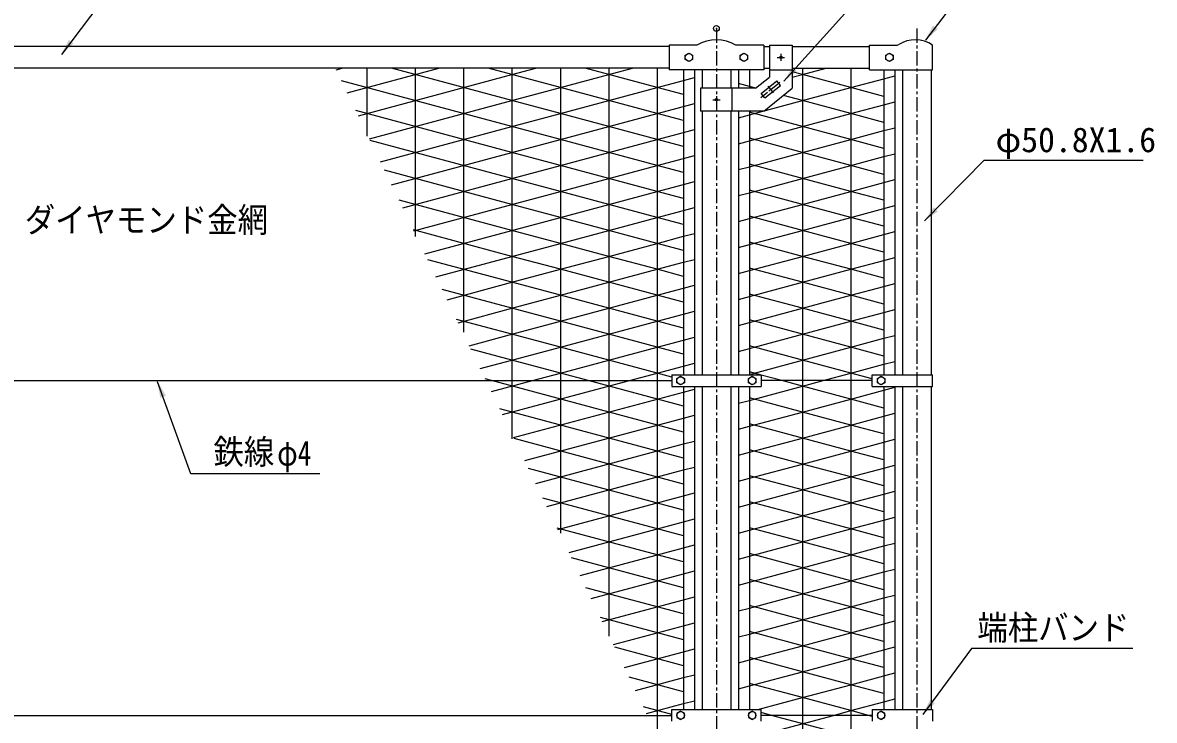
# Model space of a CAD drawing. Units: millimetres, scale not verified. Extents: x -5011 to 5012, y -3543 to 3544.
# Drawn here: x -823 to 1152, y 794 to 2011 of the extents above; entities that cross this region are included whole.
import ezdxf
from ezdxf.enums import TextEntityAlignment as Align

# ---------------------------------------------------------------- set-up
doc = ezdxf.new("R2010")
doc.units = ezdxf.units.MM
doc.header["$LTSCALE"] = 20
doc.header["$PDMODE"] = 32
doc.header["$PDSIZE"] = 10
doc.linetypes.add('USER1', pattern=[1.125, 0.75, -0.125, 0.125, -0.125])
doc.linetypes.add('USER2', pattern=[2, 1.25, -0.25, 0.25, -0.25])
for name, color, linetype, lineweight in [('0-0_5寸法', 1, 'Continuous', 25), ('0-3_8部品', 7, 'Continuous', 25), ('0-6_1部材', 7, 'Continuous', 25), ('0-7_中心線', 1, 'USER2', 25), ('0-C_AMI-HATCH', 2, 'Continuous', 25), ('0-D_2網', 2, 'Continuous', 25), ('1-1_10枠', 7, 'Continuous', 25)]:
    doc.layers.add(name, color=color, linetype=linetype, lineweight=lineweight)
doc.layers.add('0-1_DEFPOINTS', color=7, linetype='Continuous')
doc.styles.add('ＭＳ ゴシック', font='')
doc.styles.get('ＭＳ ゴシック').set_extended_font_data('MS Gothic')

msp = doc.modelspace()

# ---------------------------------------------------------------- linework, layer by layer
at = {"layer": '0-0_5寸法'}
msp.add_line((855.46, 1771.33), (1132.89, 1771.33), dxfattribs=at)
for points in [[(1151.3, 2257.91), (819.65, 2257.91), (505.71, 1909.08)], [(-217.16, 2068.71), (-670.28, 2068.71), (-755.59, 1955.61)], [(1084.6, 2045.42), (802.56, 2045.42), (753.01, 1980.73)], [(-304.53, 1224.27), (-529.8, 1224.27), (-587.71, 1384.75)], [(1115.04, 919.12), (832.99, 919.12), (748.34, 803.84)]]:
    msp.add_lwpolyline(points, dxfattribs=at)
for points in [[(751.79, 1979.14), (765.9, 2006.13), (774.17, 1999.79)], [(-756.79, 1954.01), (-742.89, 1981.1), (-734.57, 1974.83)], [(504.37, 1907.59), (520.57, 1933.38), (528.32, 1926.41)], [(-588.39, 1386.63), (-573.31, 1360.18), (-583.11, 1356.64)], [(747.15, 802.23), (760.71, 829.49), (769.11, 823.32)]]:
    msp.add_solid(points, dxfattribs=at)
at = {"layer": '0-1_DEFPOINTS'}
msp.add_point((387.84, 2001.19), dxfattribs=at)
at = {"layer": '0-3_8部品'}
for p, q in [((353.85, 1972.13), (305.34, 1972.13)), ((305.34, 1972.13), (305.34, 1929.13)), ((333.35, 1954.38), (339.85, 1958.14)), ((470.34, 1972.13), (421.84, 1972.13)), ((470.34, 1972.13), (470.34, 1929.13)), ((480.34, 1972.13), (480.34, 1915.86)), ((655.34, 1972.13), (703.37, 1972.13)), ((655.34, 1929.13), (655.34, 1972.13)), ((683.35, 1954.38), (689.85, 1958.14)), ((689.85, 1958.14), (696.35, 1954.38)), ((765.34, 1929.13), (765.34, 1972.13)), ((333.35, 1946.88), (333.35, 1954.38)), ((339.85, 1943.13), (333.35, 1946.88)), ((683.35, 1946.88), (683.35, 1954.38)), ((689.85, 1943.13), (683.35, 1946.88)), ((696.35, 1946.88), (689.85, 1943.13)), ((696.35, 1954.38), (696.35, 1946.88)), ((470.34, 1929.13), (305.34, 1929.13)), ((480.34, 1929.13), (520.34, 1929.13)), ((655.34, 1929.13), (765.34, 1929.13)), ((456.3, 1896.63), (480.34, 1915.86)), ((466.06, 1887.6), (493.39, 1909.47)), ((472.3, 1879.8), (499.63, 1901.66)), ((499.63, 1901.66), (493.39, 1909.47)), ((360.21, 1896.63), (360.21, 1856.63)), ((456.3, 1896.63), (360.21, 1896.63)), ((414.81, 1896.63), (414.81, 1856.63)), ((472.3, 1879.8), (466.06, 1887.6)), ((470.33, 1856.63), (520.33, 1896.63)), ((470.33, 1856.63), (360.21, 1856.63)), ((-1534.16, 1386.63), (309.85, 1386.63)), ((309.85, 1396.63), (465.84, 1396.63)), ((309.85, 1396.63), (309.85, 1376.63)), ((318.85, 1390.38), (325.35, 1394.14)), ((318.85, 1382.88), (318.85, 1390.38)), ((325.35, 1394.14), (331.85, 1390.38)), ((331.85, 1390.38), (331.85, 1382.88)), ((443.84, 1390.38), (450.34, 1394.14)), ((443.84, 1382.88), (443.84, 1390.38)), ((450.34, 1394.14), (456.84, 1390.38)), ((456.84, 1390.38), (456.84, 1382.88)), ((465.84, 1396.63), (465.84, 1376.63)), ((659.85, 1386.63), (465.84, 1386.63)), ((659.85, 1396.63), (765.34, 1396.63)), ((659.85, 1376.63), (659.85, 1396.63)), ((668.85, 1390.38), (675.35, 1394.14)), ((668.85, 1382.88), (668.85, 1390.38)), ((675.35, 1394.14), (681.85, 1390.38)), ((681.85, 1390.38), (681.85, 1382.88)), ((309.85, 1376.63), (465.84, 1376.63)), ((675.35, 1379.13), (668.85, 1382.88)), ((681.85, 1382.88), (675.35, 1379.13)), ((309.85, 812.63), (465.84, 812.63)), ((309.85, 792.63), (309.85, 812.63)), ((325.35, 810.14), (318.85, 806.38)), ((331.85, 806.38), (325.35, 810.14)), ((450.34, 810.14), (443.84, 806.38)), ((456.84, 806.38), (450.34, 810.14)), ((465.84, 792.63), (465.84, 812.63)), ((659.85, 812.63), (659.85, 792.63)), ((659.85, 812.63), (765.34, 812.63)), ((765.34, 812.63), (765.34, 792.63)), ((-1534.16, 802.63), (309.85, 802.63)), ((318.85, 806.38), (318.85, 798.88)), ((331.85, 798.88), (331.85, 806.38)), ((443.84, 806.38), (443.84, 798.88)), ((456.84, 798.88), (456.84, 806.38)), ((659.85, 802.63), (465.84, 802.63))]:
    msp.add_line(p, q, dxfattribs=at)
at = {"layer": '0-3_8部品', "color": 1, "linetype": 'USER2'}
for p, q in [((500.34, 1956.86), (500.34, 1944.56)), ((493.93, 1950.63), (506.63, 1950.63)), ((387.84, 1882.86), (387.84, 1870.56)), ((381.43, 1876.63), (394.13, 1876.63))]:
    msp.add_line(p, q, dxfattribs=at)
at = {"layer": '0-3_8部品', "color": 1, "linetype": 'USER1'}
for p, q in [((465.52, 1880.77), (500.17, 1908.49)), ((487.38, 1888.97), (478.31, 1900.3))]:
    msp.add_line(p, q, dxfattribs=at)
at = {"layer": '0-3_8部品'}
for points in [[(339.85, 1958.14), (346.35, 1954.38), (346.35, 1946.88), (339.85, 1943.13)], [(480.34, 1972.13), (520.34, 1972.13), (520.33, 1896.63)], [(659.85, 1376.63), (765.34, 1376.63), (765.34, 1396.63)], [(331.85, 1382.88), (325.35, 1379.13), (318.85, 1382.88)], [(456.84, 1382.88), (450.34, 1379.13), (443.84, 1382.88)], [(318.85, 798.88), (325.35, 795.13), (331.85, 798.88)], [(443.84, 798.88), (450.34, 795.13), (456.84, 798.88)]]:
    msp.add_lwpolyline(points, dxfattribs=at)
for points in [[(435.84, 1958.14), (442.34, 1954.38), (442.34, 1946.88), (435.84, 1943.13), (429.34, 1946.88), (429.34, 1954.38)], [(675.35, 795.13), (681.85, 798.88), (681.85, 806.38), (675.35, 810.14), (668.85, 806.38), (668.85, 798.88)]]:
    msp.add_lwpolyline(points, close=True, dxfattribs=at)
for centre, radius in [((339.85, 1950.63), 6.5), ((435.84, 1950.63), 6.5), ((689.85, 1950.63), 6.5), ((500.34, 1950.71), 2), ((387.84, 1876.71), 2), ((325.35, 1386.63), 6.5), ((450.34, 1386.63), 6.5), ((675.35, 1386.63), 6.5), ((325.35, 802.63), 6.5), ((450.34, 802.63), 6.5), ((675.35, 802.63), 6.5)]:
    msp.add_circle(centre, radius, dxfattribs=at)
for centre, radius, start, end in [((387.84, 1912.41), 68.72, 60.34695, 119.653), ((735.09, 1926.2), 55, 56.62722, 121.91323), ((703.37, 1977.13), 5, 270, 301.91191)]:
    msp.add_arc(centre, radius, start, end, dxfattribs=at)
at = {"layer": '0-6_1部材'}
for p, q in [((305.34, 1969.63), (-1529.66, 1969.63)), ((470.34, 1969.63), (480.34, 1969.63)), ((520.34, 1969.63), (655.34, 1969.63)), ((305.34, 1931.63), (-1529.66, 1931.63)), ((330.35, 1929.13), (330.35, 1396.63)), ((349.35, 1929.13), (349.35, 1396.63)), ((362.84, 1929.13), (362.84, 1896.63)), ((412.84, 1929.13), (412.84, 1896.63)), ((426.34, 1929.13), (426.34, 1896.63)), ((445.34, 1929.13), (445.34, 1896.63)), ((470.34, 1931.63), (480.34, 1931.63)), ((520.34, 1931.63), (655.34, 1931.63)), ((680.35, 1929.13), (680.35, 1396.63)), ((699.35, 1929.13), (699.35, 1396.63)), ((712.84, 1929.13), (712.84, 1396.63)), ((762.84, 1929.13), (762.85, 1396.63)), ((362.84, 1856.63), (362.84, 1396.63)), ((412.84, 1856.63), (412.84, 1396.63)), ((426.34, 1856.63), (426.34, 1396.63)), ((445.34, 1856.63), (445.34, 1396.63)), ((330.35, 1376.63), (330.35, 812.63)), ((349.35, 1376.63), (349.35, 812.63)), ((362.84, 1376.63), (362.85, 812.63)), ((412.84, 1376.63), (412.85, 812.63)), ((426.34, 1376.63), (426.34, 812.63)), ((445.34, 1376.63), (445.34, 812.63)), ((680.35, 1376.63), (680.35, 812.63)), ((699.35, 1376.63), (699.35, 812.63)), ((712.84, 1376.63), (712.85, 812.63)), ((762.85, 1376.63), (762.85, 812.63))]:
    msp.add_line(p, q, dxfattribs=at)
at = {"layer": '0-7_中心線'}
for p, q in [((387.84, 2001.19), (387.84, -173.76)), ((737.84, 2001.19), (737.84, 190.88))]:
    msp.add_line(p, q, dxfattribs=at)
at = {"layer": '0-C_AMI-HATCH'}
for p, q in [((-222.65, 1931.63), (-222.65, 1813.26)), ((-138.14, 1931.63), (-138.14, 1638)), ((-53.62, 1931.63), (-53.62, 1470.98)), ((30.9, 1931.63), (30.9, 1285.24)), ((115.42, 1931.63), (115.42, 1120.27)), ((199.94, 1931.63), (199.94, 940.64)), ((284.46, 1931.63), (284.46, 765.47)), ((538.01, 1931.63), (538.01, 300.16)), ((622.53, 1931.63), (622.53, 257.63))]:
    msp.add_line(p, q, dxfattribs=at)
at = {"layer": '0-D_2網'}
for p, q in [((-276, 1928.87), (-265.68, 1931.63)), ((-256.64, 1888.76), (-96.64, 1931.63)), ((30.9, 1875.22), (-179.63, 1931.63)), ((30.9, 1920.51), (-10.59, 1931.63)), ((115.42, 1897.87), (30.9, 1920.51)), ((680.35, 1927.67), (674.88, 1929.13)), ((30.9, 1829.93), (-266.74, 1909.68)), ((199.94, 1875.22), (115.42, 1897.87)), ((30.9, 1784.63), (-241.63, 1857.66)), ((115.42, 1852.57), (30.9, 1875.22)), ((284.46, 1852.57), (199.94, 1875.22)), ((622.53, 1852.57), (680.35, 1868.06)), ((680.35, 1868.06), (699.35, 1873.16)), ((199.94, 1829.93), (115.42, 1852.57)), ((330.35, 1840.28), (284.46, 1852.57)), ((538.01, 1829.93), (622.53, 1852.57)), ((115.42, 1807.28), (30.9, 1829.93)), ((284.46, 1807.28), (199.94, 1829.93)), ((445.34, 1805.09), (538.01, 1829.93)), ((622.53, 1807.28), (680.35, 1822.77)), ((680.35, 1822.77), (699.35, 1827.86)), ((30.9, 1739.34), (-216.52, 1805.64)), ((199.94, 1784.63), (115.42, 1807.28)), ((330.35, 1794.98), (284.46, 1807.28)), ((426.34, 1800), (445.34, 1805.09)), ((538.01, 1784.63), (445.34, 1809.46)), ((538.01, 1784.63), (622.53, 1807.28)), ((115.42, 1761.99), (30.9, 1784.63)), ((284.46, 1761.99), (199.94, 1784.63)), ((330.35, 1774.28), (349.35, 1779.37)), ((445.34, 1759.8), (538.01, 1784.63)), ((622.53, 1761.99), (538.01, 1784.63)), ((680.35, 1777.48), (699.35, 1782.57)), ((199.94, 1739.34), (115.42, 1761.99)), ((199.94, 1739.34), (284.46, 1761.99)), ((284.46, 1761.99), (330.35, 1774.28)), ((330.35, 1749.69), (284.46, 1761.99)), ((426.34, 1754.71), (445.34, 1759.8)), ((538.01, 1739.34), (445.34, 1764.17)), ((538.01, 1739.34), (622.53, 1761.99)), ((622.53, 1761.99), (680.35, 1777.48)), ((680.35, 1746.49), (622.53, 1761.99)), ((30.9, 1694.05), (-191.41, 1753.61)), ((115.42, 1716.69), (30.9, 1739.34)), ((115.42, 1716.69), (199.94, 1739.34)), ((284.46, 1716.69), (199.94, 1739.34)), ((445.34, 1714.51), (538.01, 1739.34)), ((622.53, 1716.69), (538.01, 1739.34)), ((284.46, 1716.69), (330.35, 1728.99)), ((330.35, 1728.99), (349.35, 1734.08)), ((622.53, 1716.69), (680.35, 1732.18)), ((680.35, 1732.18), (699.35, 1737.28)), ((30.9, 1648.75), (-166.3, 1701.59)), ((30.9, 1694.05), (115.42, 1716.69)), ((199.94, 1694.05), (115.42, 1716.69)), ((199.94, 1694.05), (284.46, 1716.69)), ((330.35, 1704.4), (284.46, 1716.69)), ((426.34, 1709.42), (445.34, 1714.51)), ((538.01, 1694.05), (445.34, 1718.88)), ((538.01, 1694.05), (622.53, 1716.69)), ((680.35, 1701.2), (622.53, 1716.69)), ((-140.49, 1648.12), (30.9, 1694.05)), ((115.42, 1671.4), (30.9, 1694.05)), ((115.42, 1671.4), (199.94, 1694.05)), ((284.46, 1671.4), (199.94, 1694.05)), ((284.46, 1671.4), (330.35, 1683.7)), ((330.35, 1683.7), (349.35, 1688.79)), ((445.34, 1669.21), (538.01, 1694.05)), ((622.53, 1671.4), (538.01, 1694.05)), ((622.53, 1671.4), (680.35, 1686.89)), ((680.35, 1686.89), (699.35, 1691.98)), ((30.9, 1648.75), (115.42, 1671.4)), ((199.94, 1648.75), (115.42, 1671.4)), ((199.94, 1648.75), (284.46, 1671.4)), ((330.35, 1659.1), (284.46, 1671.4)), ((426.34, 1664.12), (445.34, 1669.21)), ((538.01, 1648.75), (445.34, 1673.58)), ((538.01, 1648.75), (622.53, 1671.4)), ((680.35, 1655.91), (622.53, 1671.4)), ((30.9, 1603.46), (-141.19, 1649.57)), ((-121.14, 1608.01), (30.9, 1648.75)), ((115.42, 1626.11), (30.9, 1648.75)), ((115.42, 1626.11), (199.94, 1648.75)), ((284.46, 1626.11), (199.94, 1648.75)), ((330.35, 1638.4), (349.35, 1643.49)), ((445.34, 1623.92), (538.01, 1648.75)), ((622.53, 1626.11), (538.01, 1648.75)), ((622.53, 1626.11), (680.35, 1641.6)), ((680.35, 1641.6), (699.35, 1646.69)), ((30.9, 1603.46), (115.42, 1626.11)), ((199.94, 1603.46), (115.42, 1626.11)), ((199.94, 1603.46), (284.46, 1626.11)), ((284.46, 1626.11), (330.35, 1638.4)), ((330.35, 1613.81), (284.46, 1626.11)), ((426.34, 1618.83), (445.34, 1623.92)), ((538.01, 1603.46), (445.34, 1628.29)), ((538.01, 1603.46), (622.53, 1626.11)), ((680.35, 1610.61), (622.53, 1626.11)), ((-101.78, 1567.91), (30.9, 1603.46)), ((115.42, 1580.81), (30.9, 1603.46)), ((115.42, 1580.81), (199.94, 1603.46)), ((284.46, 1580.81), (199.94, 1603.46)), ((445.34, 1578.63), (538.01, 1603.46)), ((622.53, 1580.81), (538.01, 1603.46)), ((680.35, 1596.3), (699.35, 1601.4)), ((30.9, 1558.17), (115.42, 1580.81)), ((199.94, 1558.17), (115.42, 1580.81)), ((199.94, 1558.17), (284.46, 1580.81)), ((284.46, 1580.81), (330.35, 1593.11)), ((330.35, 1568.52), (284.46, 1580.81)), ((330.35, 1593.11), (349.35, 1598.2)), ((538.01, 1558.17), (445.34, 1583)), ((538.01, 1558.17), (622.53, 1580.81)), ((622.53, 1580.81), (680.35, 1596.3)), ((680.35, 1565.32), (622.53, 1580.81)), ((426.34, 1573.54), (445.34, 1578.63)), ((-82.42, 1527.8), (30.9, 1558.17)), ((115.42, 1535.52), (199.94, 1558.17)), ((284.46, 1535.52), (199.94, 1558.17)), ((284.46, 1535.52), (330.35, 1547.82)), ((330.35, 1547.82), (349.35, 1552.91)), ((445.34, 1533.33), (538.01, 1558.17)), ((622.53, 1535.52), (538.01, 1558.17)), ((30.9, 1512.87), (115.42, 1535.52)), ((199.94, 1512.87), (284.46, 1535.52)), ((330.35, 1523.22), (284.46, 1535.52)), ((426.34, 1528.24), (445.34, 1533.33)), ((538.01, 1512.87), (445.34, 1537.7)), ((680.35, 1520.03), (622.53, 1535.52)), ((-63.06, 1487.7), (30.9, 1512.87)), ((115.42, 1490.23), (199.94, 1512.87)), ((284.46, 1490.23), (330.35, 1502.52)), ((330.35, 1502.52), (349.35, 1507.61)), ((622.53, 1490.23), (538.01, 1512.87)), ((30.9, 1467.58), (115.42, 1490.23)), ((199.94, 1467.58), (284.46, 1490.23)), ((538.01, 1467.58), (445.34, 1492.41)), ((680.35, 1474.73), (622.53, 1490.23)), ((-43.7, 1447.59), (30.9, 1467.58)), ((115.42, 1444.93), (199.94, 1467.58)), ((622.53, 1444.93), (538.01, 1467.58)), ((30.9, 1422.29), (115.42, 1444.93)), ((680.35, 1429.44), (622.53, 1444.93)), ((-24.35, 1407.48), (30.9, 1422.29)), ((464.72, 1396.63), (445.34, 1401.82)), ((622.53, 1354.35), (680.35, 1369.84)), ((680.35, 1369.84), (699.35, 1374.93)), ((538.01, 1331.7), (622.53, 1354.35)), ((330.35, 1251.46), (9.46, 1337.44)), ((445.34, 1306.87), (538.01, 1331.7)), ((622.53, 1309.05), (680.35, 1324.54)), ((680.35, 1324.54), (699.35, 1329.64)), ((426.34, 1301.78), (445.34, 1306.87)), ((538.01, 1286.41), (622.53, 1309.05)), ((330.35, 1206.17), (34.57, 1285.42)), ((445.34, 1261.57), (538.01, 1286.41)), ((680.35, 1279.25), (699.35, 1284.34)), ((72.44, 1206.95), (330.35, 1276.06)), ((330.35, 1276.06), (349.35, 1281.15)), ((622.53, 1263.76), (680.35, 1279.25)), ((426.34, 1256.48), (445.34, 1261.57)), ((538.01, 1241.11), (622.53, 1263.76)), ((330.35, 1160.88), (59.68, 1233.4)), ((91.8, 1166.84), (330.35, 1230.76)), ((330.35, 1230.76), (349.35, 1235.85)), ((445.34, 1216.28), (538.01, 1241.11)), ((622.53, 1218.47), (680.35, 1233.96)), ((680.35, 1233.96), (699.35, 1239.05)), ((426.34, 1211.19), (445.34, 1216.28)), ((538.01, 1195.82), (445.34, 1220.65)), ((538.01, 1195.82), (622.53, 1218.47)), ((330.35, 1185.47), (349.35, 1190.56)), ((445.34, 1170.99), (538.01, 1195.82)), ((622.53, 1173.17), (538.01, 1195.82)), ((622.53, 1173.17), (680.35, 1188.66)), ((680.35, 1188.66), (699.35, 1193.76)), ((330.35, 1115.58), (84.79, 1181.38)), ((111.16, 1126.74), (330.35, 1185.47)), ((426.34, 1165.9), (445.34, 1170.99)), ((538.01, 1150.53), (445.34, 1175.36)), ((538.01, 1150.53), (622.53, 1173.17)), ((680.35, 1157.68), (622.53, 1173.17)), ((445.34, 1125.69), (538.01, 1150.53)), ((622.53, 1127.88), (538.01, 1150.53)), ((680.35, 1143.37), (699.35, 1148.46)), ((330.35, 1070.29), (109.89, 1129.36)), ((130.52, 1086.63), (330.35, 1140.18)), ((330.35, 1140.18), (349.35, 1145.27)), ((538.01, 1105.23), (445.34, 1130.06)), ((538.01, 1105.23), (622.53, 1127.88)), ((622.53, 1127.88), (680.35, 1143.37)), ((680.35, 1112.39), (622.53, 1127.88)), ((426.34, 1120.6), (445.34, 1125.69)), ((149.88, 1046.53), (330.35, 1094.88)), ((330.35, 1094.88), (349.35, 1099.97)), ((445.34, 1080.4), (538.01, 1105.23)), ((622.53, 1082.59), (538.01, 1105.23)), ((622.53, 1082.59), (680.35, 1098.08)), ((680.35, 1098.08), (699.35, 1103.17)), ((330.35, 1025), (135, 1077.34)), ((426.34, 1075.31), (445.34, 1080.4)), ((538.01, 1059.94), (445.34, 1084.77)), ((538.01, 1059.94), (622.53, 1082.59)), ((680.35, 1067.09), (622.53, 1082.59)), ((169.23, 1006.42), (330.35, 1049.59)), ((330.35, 1049.59), (349.35, 1054.68)), ((445.34, 1035.11), (538.01, 1059.94)), ((622.53, 1037.29), (538.01, 1059.94)), ((622.53, 1037.29), (680.35, 1052.78)), ((680.35, 1052.78), (699.35, 1057.88)), ((426.34, 1030.02), (445.34, 1035.11)), ((538.01, 1014.65), (445.34, 1039.48)), ((538.01, 1014.65), (622.53, 1037.29)), ((680.35, 1021.8), (622.53, 1037.29)), ((330.35, 979.7), (160.11, 1025.32)), ((330.35, 1004.3), (349.35, 1009.39)), ((445.34, 989.81), (538.01, 1014.65)), ((622.53, 992), (538.01, 1014.65)), ((680.35, 1007.49), (699.35, 1012.58)), ((188.59, 966.31), (330.35, 1004.3)), ((426.34, 984.72), (445.34, 989.81)), ((538.01, 969.35), (445.34, 994.18)), ((538.01, 969.35), (622.53, 992)), ((622.53, 992), (680.35, 1007.49)), ((680.35, 976.51), (622.53, 992)), ((330.35, 934.41), (185.22, 973.3)), ((445.34, 944.52), (538.01, 969.35)), ((622.53, 946.71), (538.01, 969.35)), ((207.95, 926.21), (330.35, 959)), ((330.35, 959), (349.35, 964.09)), ((538.01, 924.06), (445.34, 948.89)), ((622.53, 946.71), (680.35, 962.2)), ((680.35, 962.2), (699.35, 967.29)), ((426.34, 939.43), (445.34, 944.52)), ((538.01, 924.06), (622.53, 946.71)), ((680.35, 931.21), (622.53, 946.71)), ((330.35, 889.12), (210.33, 921.28)), ((227.31, 886.1), (330.35, 913.71)), ((330.35, 913.71), (349.35, 918.8)), ((445.34, 899.23), (538.01, 924.06)), ((622.53, 901.41), (538.01, 924.06)), ((622.53, 901.41), (680.35, 916.9)), ((680.35, 916.9), (699.35, 922)), ((426.34, 894.14), (445.34, 899.23)), ((538.01, 878.77), (445.34, 903.6)), ((538.01, 878.77), (622.53, 901.41)), ((680.35, 885.92), (622.53, 901.41)), ((330.35, 868.42), (349.35, 873.51)), ((445.34, 853.93), (538.01, 878.77)), ((622.53, 856.12), (538.01, 878.77)), ((330.35, 843.82), (235.44, 869.25)), ((246.67, 845.99), (330.35, 868.42)), ((426.34, 848.84), (445.34, 853.93)), ((680.35, 840.63), (622.53, 856.12)), ((309.85, 804.02), (260.55, 817.23)), ((266.02, 805.89), (330.35, 823.12)), ((330.35, 823.12), (349.35, 828.21)), ((446.76, 812.63), (445.34, 813.01))]:
    msp.add_line(p, q, dxfattribs=at)
for points in [[(-237.28, 1848.65), (30.9, 1920.51), (72.4, 1931.63)], [(-217.93, 1808.55), (30.9, 1875.22), (115.42, 1897.87), (199.94, 1920.51), (241.43, 1931.63)], [(330.35, 1885.57), (284.46, 1897.87), (199.94, 1920.51), (158.44, 1931.63)], [(471.17, 1857.31), (538.01, 1875.22), (622.53, 1897.87), (680.35, 1913.36), (699.35, 1918.45)], [(520.34, 1915.78), (538.01, 1920.51), (579.51, 1931.63)], [(680.35, 1882.37), (622.53, 1897.87), (538.01, 1920.51), (520.34, 1925.25)], [(-198.57, 1768.44), (30.9, 1829.93), (115.42, 1852.57), (199.94, 1875.22), (284.46, 1897.87), (330.35, 1910.16), (349.35, 1915.25)], [(456.75, 1896.99), (445.34, 1900.05), (426.34, 1905.14)], [(680.35, 1837.08), (622.53, 1852.57), (538.01, 1875.22), (504.72, 1884.14)], [(-179.21, 1728.33), (30.9, 1784.63), (115.42, 1807.28), (199.94, 1829.93), (284.46, 1852.57), (330.35, 1864.87), (349.35, 1869.96)], [(426.34, 1845.3), (445.34, 1850.39), (468.64, 1856.63)], [(680.35, 1791.79), (622.53, 1807.28), (538.01, 1829.93), (445.34, 1854.76)], [(-159.85, 1688.23), (30.9, 1739.34), (115.42, 1761.99), (199.94, 1784.63), (284.46, 1807.28), (330.35, 1819.58), (349.35, 1824.67)], [(330.35, 1477.93), (284.46, 1490.23), (199.94, 1512.87), (115.42, 1535.52), (30.9, 1558.17), (-116.09, 1597.55)], [(330.35, 1432.64), (284.46, 1444.93), (199.94, 1467.58), (115.42, 1490.23), (30.9, 1512.87), (-90.98, 1545.53)], [(426.34, 1482.95), (445.34, 1488.04), (538.01, 1512.87), (622.53, 1535.52), (680.35, 1551.01), (699.35, 1556.1)], [(426.34, 1437.66), (445.34, 1442.75), (538.01, 1467.58), (622.53, 1490.23), (680.35, 1505.72), (699.35, 1510.81)], [(309.85, 1392.84), (284.46, 1399.64), (199.94, 1422.29), (115.42, 1444.93), (30.9, 1467.58), (-65.87, 1493.51)], [(-4.99, 1367.38), (66.87, 1386.63), (115.42, 1399.64), (199.94, 1422.29), (284.46, 1444.93), (330.35, 1457.23), (349.35, 1462.32)], [(442.27, 1396.63), (445.34, 1397.45), (538.01, 1422.29), (622.53, 1444.93), (680.35, 1460.42), (699.35, 1465.52)], [(659.85, 1389.64), (622.53, 1399.64), (538.01, 1422.29), (445.34, 1447.12)], [(330.35, 1342.05), (163.97, 1386.63), (115.42, 1399.64), (30.9, 1422.29), (-40.76, 1441.49)], [(14.37, 1327.27), (235.91, 1386.63), (284.46, 1399.64), (330.35, 1411.94), (349.35, 1417.03)], [(426.34, 1347.07), (445.34, 1352.16), (538.01, 1376.99), (573.98, 1386.63), (622.53, 1399.64), (680.35, 1415.13), (699.35, 1420.22)], [(330.35, 1296.76), (-5.07, 1386.63), (-15.65, 1389.47)], [(680.35, 1338.85), (622.53, 1354.35), (538.01, 1376.99), (502.04, 1386.63), (465.84, 1396.33)], [(33.73, 1287.16), (330.35, 1366.64), (349.35, 1371.73)], [(680.35, 1293.56), (622.53, 1309.05), (538.01, 1331.7), (445.34, 1356.53)], [(53.09, 1247.06), (330.35, 1321.35), (349.35, 1326.44)], [(680.35, 1248.27), (622.53, 1263.76), (538.01, 1286.41), (445.34, 1311.24)], [(680.35, 1202.97), (622.53, 1218.47), (538.01, 1241.11), (445.34, 1265.94)], [(460.23, 812.63), (538.01, 833.47), (622.53, 856.12), (680.35, 871.61), (699.35, 876.7)], [(659.85, 800.83), (653.11, 802.63), (622.53, 810.83), (538.01, 833.47), (445.34, 858.3)], [(426.34, 758.26), (445.34, 763.35), (591.95, 802.63), (622.53, 810.83), (680.35, 826.32), (699.35, 831.41)], [(680.35, 750.04), (622.53, 765.53), (484.08, 802.63), (465.84, 807.52)]]:
    msp.add_lwpolyline(points, dxfattribs=at)
at = {"layer": '1-1_10枠'}
msp.add_line((855.46, 1771.33), (751.08, 1665.52), dxfattribs=at)
msp.add_solid([(749.68, 1664.09), (767.04, 1689.11), (774.46, 1681.79)], dxfattribs=at)

# ---------------------------------------------------------------- texts
at = {"layer": '0-0_5寸法', "color": 3, "style": 'ＭＳ ゴシック'}
msp.add_text('φ50.8X1.6', height=43.26, dxfattribs=at).set_placement((875.25, 1772.2), align=Align.BOTTOM_LEFT)
for s, height, width, p in [('ダイヤモンド金網', 43.26, 0.9, (-819.71, 1632.52)), ('鉄線', 43.26, 0.9, (-490.34, 1227.8)), ('φ4', 43.3, 0.8, (-379, 1225.42)), ('端柱バンド', 43.26, 0.9, (843.38, 921.07))]:
    msp.add_text(s, height=height, dxfattribs=dict(at, width=width)).set_placement(p, align=Align.BOTTOM_LEFT)

doc.saveas('drawing.dxf')
